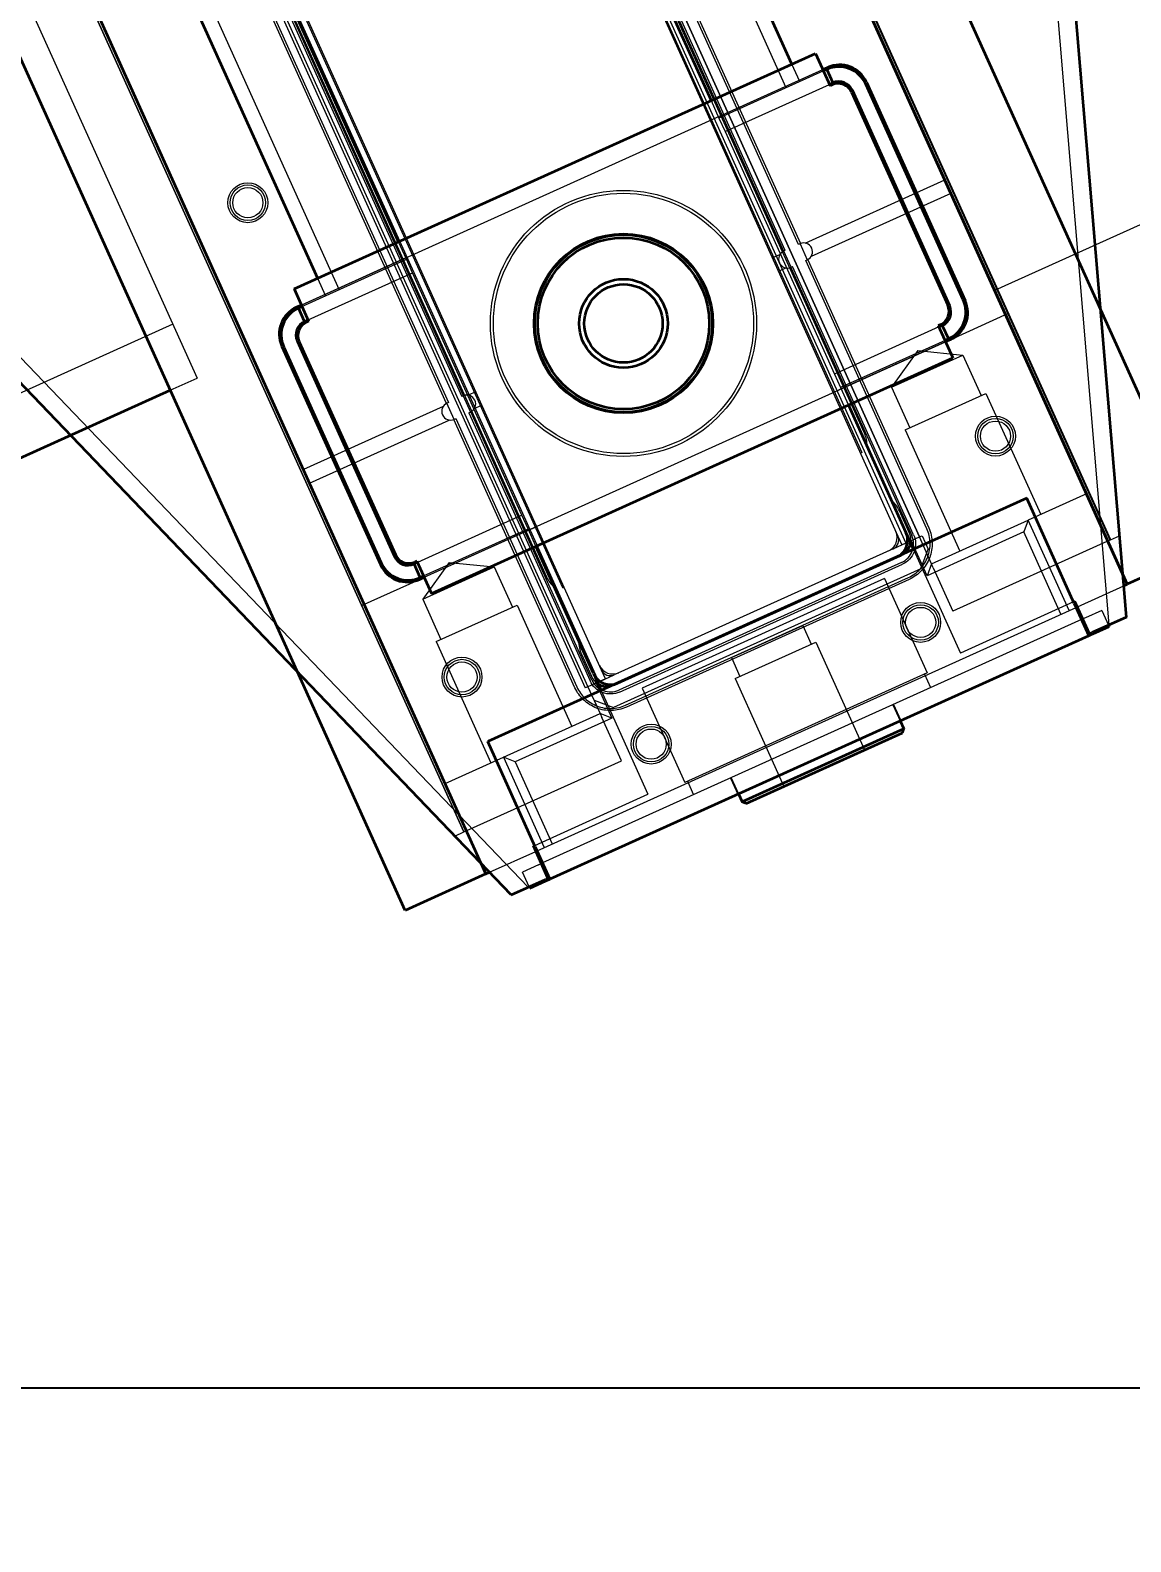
# Model space of a CAD drawing. Header units: millimetres. Extents: x -4562 to 17216, y -5211 to 6025.
# Drawn here: x 5265 to 5637, y -52 to 459 of the extents above; entities that cross this region are included whole.
import ezdxf
from ezdxf.lldxf.tags import DXFTag

# ---------------------------------------------------------------- set-up
doc = ezdxf.new("R2010")
doc.units = ezdxf.units.MM
doc.layers.add('D', color=6, linetype='HIDDEN')
doc.layers.add('Hidden Edges(ISO)', color=136, linetype='DASHED', lineweight=9)
doc.layers.add('Visible Edges(ISO)', color=7, linetype='Continuous', lineweight=35)
doc.styles.add('s', font='romans.shx', dxfattribs={"width": 0.75, "oblique": 10, "bigfont": 'whgtxt.shx'})
doc.styles.get("Standard").update_dxf_attribs({"font": 'txt.shx', "bigfont": 'whgtxt.shx'})
tags = doc.linetypes.add('DASHED', pattern=[0.75, 0.5, -0.25]).pattern_tags.tags
tags[6:7] = [DXFTag(74, 4), DXFTag(75, 0), DXFTag(340, '0'), DXFTag(46, 1.0), DXFTag(50, 0.0), DXFTag(44, 0.0), DXFTag(45, 0.0)]
tags[4:5] = [DXFTag(74, 4), DXFTag(75, 0), DXFTag(340, '0'), DXFTag(46, 1.0), DXFTag(50, 0.0), DXFTag(44, 0.0), DXFTag(45, 0.0)]
tags = doc.linetypes.add('HIDDEN', pattern=[3, 2, -1]).pattern_tags.tags
tags[6:7] = [DXFTag(74, 4), DXFTag(75, 0), DXFTag(340, '0'), DXFTag(46, 1.0), DXFTag(50, 0.0), DXFTag(44, 0.0), DXFTag(45, 0.0)]
tags[4:5] = [DXFTag(74, 4), DXFTag(75, 0), DXFTag(340, '0'), DXFTag(46, 1.0), DXFTag(50, 0.0), DXFTag(44, 0.0), DXFTag(45, 0.0)]
doc.dimstyles.new('AM_ISO$2', dxfattribs={"dimtxt": 3, "dimasz": 2.5, "dimexe": 1, "dimexo": 1, "dimgap": 1, "dimtad": 1, "dimdsep": 46, "dimtxsty": 's', "dimcen": 0, "dimclrd": 4, "dimclre": 4, "dimclrt": 3, "dimazin": 2, "dimtp": 0.1, "dimtm": 0.1, "dimtfac": 0.71, "dimtmove": 0, "dimatfit": 3, "dimfxl": 1, "dimlwd": 25, "dimlwe": 25, "dimarcsym": 0})
doc.dimstyles.new('ISO-25', dxfattribs={"dimscale": 30, "dimtxt": 2.5, "dimasz": 2.5, "dimexe": 1.25, "dimexo": 0.625, "dimtad": 1, "dimtoh": 1, "dimrnd": 0.005, "dimtxsty": 'Standard', "dimcen": 0, "dimazin": 2, "dimtfac": 1, "dimtmove": 0, "dimatfit": 3, "dimfxl": 1, "dimarcsym": 0})

# ---------------------------------------------------------------- blocks, each defined once
blk = doc.blocks.new('*D145')
at = {"color": 0, "lineweight": -2}
for p, q in [((12836.03, 4142.8), (13614.6, 2418.46)), ((13530.81, 2421.78), (4553.49, -1631.64)), ((3722, 27.66), (4500.56, -1696.68))]:
    blk.add_line(p, q, dxfattribs=at)
at = {"color": 0}
for points in [[(13525.67, 2433.17), (13535.95, 2410.38), (13599.17, 2452.64)], [(4548.34, -1620.25), (4558.63, -1643.03), (4485.13, -1662.5)]]:
    blk.add_solid(points, dxfattribs=at)
at = {"layer": 'Defpoints', "color": 0}
for p in [(12828.31, 4159.89), (3714.28, 44.75), (4485.13, -1662.5)]:
    blk.add_point(p, dxfattribs=at)
at = {"color": 0, "insert": (9019, 446.33), "char_height": 75, "attachment_point": 5, "rotation": 24.3}
blk.add_mtext('10000', dxfattribs=at)
blk = doc.blocks.new('*D146')
at = {"color": 0, "lineweight": -2}
for p, q in [((13099.51, 3496.46), (13750.9, 1735.52)), ((13667.55, 1744.67), (4429.51, -1672.59)), ((3720.78, 27.16), (4372.17, -1733.78))]:
    blk.add_line(p, q, dxfattribs=at)
at = {"color": 0}
for points in [[(13663.21, 1756.39), (13671.89, 1732.95), (13737.89, 1770.69)], [(4425.17, -1660.86), (4433.84, -1684.31), (4359.16, -1698.61)]]:
    blk.add_solid(points, dxfattribs=at)
at = {"layer": 'Defpoints', "color": 0}
for p in [(13093.01, 3514.04), (3714.28, 44.75), (4359.16, -1698.61)]:
    blk.add_point(p, dxfattribs=at)
at = {"color": 0, "insert": (9026.84, 94.66), "char_height": 75, "attachment_point": 5, "rotation": 20.3}
blk.add_mtext('9999,83', dxfattribs=at)
blk = doc.blocks.new('*D147')
at = {"color": 0, "lineweight": -2}
for p, q in [((12510.01, 4802.05), (11851.35, 6025.31)), ((3130.55, 1287.05), (11803.1, 5956.74)), ((3705.39, 61.25), (3046.73, 1284.51))]:
    blk.add_line(p, q, dxfattribs=at)
at = {"color": 0}
for points in [[(11797.17, 5967.74), (11809.02, 5945.73), (11869.13, 5992.29)], [(3124.62, 1298.06), (3136.47, 1276.05), (3064.51, 1251.49)]]:
    blk.add_solid(points, dxfattribs=at)
at = {"layer": 'Defpoints', "color": 0}
for p in [(11869.13, 5992.29), (12518.9, 4785.54), (3714.28, 44.75)]:
    blk.add_point(p, dxfattribs=at)
at = {"color": 0, "insert": (7437.19, 3676.92), "char_height": 75, "attachment_point": 5, "rotation": 28.3}
blk.add_mtext('9999,83', dxfattribs=at)
blk = doc.blocks.new('*D151')
at = {"color": 0, "lineweight": -2}
blk.add_line((2555.79, 925.77), (2389.8, 481.81), dxfattribs=at)
blk.add_arc((2209.66, 0), 551.88, 7.7924, 61.7076, dxfattribs=at)
at = {"color": 0}
for points in [[(2466.07, 474.57), (2476.4, 497.34), (2402.93, 516.93)], [(2768.92, 75.68), (2743.97, 73.98), (2761.54, 0)]]:
    blk.add_solid(points, dxfattribs=at)
at = {"layer": 'Defpoints', "color": 0}
for p in [(2584.07, 1001.43), (2562.35, 943.33), (2717.04, 217.12), (0, 0), (6816.08, 0)]:
    blk.add_point(p, dxfattribs=at)
at = {"color": 0, "insert": (2714.46, 350.2), "char_height": 75, "attachment_point": 5, "rotation": 304.75}
blk.add_mtext('69,5°', dxfattribs=at)
blk = doc.blocks.new('*D153')
at = {"layer": 'D', "color": 4, "lineweight": 25}
blk.add_line((13177.46, 3545.28), (13817.51, 3782.05), dxfattribs=at)
blk.add_arc((3714.28, 44.75), 10737.31, 20.766913, 23.833087, dxfattribs=at)
at = {"layer": 'D', "color": 4}
for points in [[(13522.67, 4377.46), (13549.3, 4389.36), (13500.3, 4463.3)], [(13767.65, 3856.96), (13740.34, 3846.73), (13784.69, 3769.9)]]:
    blk.add_solid(points, dxfattribs=at)
at = {"layer": 'Defpoints', "color": 0}
for p in [(14488.24, 4909.38), (13695.28, 4003.22), (13144.63, 3533.14), (603.05, -1106.13), (-1447.72, -2285.99)]:
    blk.add_point(p, dxfattribs=at)
at = {"layer": 'D', "color": 3, "insert": (13729.5, 4152.29), "char_height": 105, "attachment_point": 5, "rotation": 292.3, "style": 's'}
blk.add_mtext('4°', dxfattribs=at)
blk = doc.blocks.new('*D154')
at = {"layer": 'D', "color": 4, "lineweight": 25}
blk.add_line((12597.98, 4828.13), (13199.26, 5151.88), dxfattribs=at)
blk.add_arc((3714.28, 44.75), 10737.55, 24.766903, 27.833097, dxfattribs=at)
at = {"layer": 'D', "color": 4}
for points in [[(13196.75, 5051.22), (13222.49, 5064.94), (13168.45, 5135.29)], [(13477.45, 4549.06), (13450.92, 4536.95), (13500.52, 4463.4)]]:
    blk.add_solid(points, dxfattribs=at)
at = {"layer": 'Defpoints', "color": 0}
for p in [(14488.24, 4909.38), (12567.16, 4811.53), (13395.05, 4689.92), (-1447.72, -2285.99), (-1128.19, -2562.65)]:
    blk.add_point(p, dxfattribs=at)
at = {"layer": 'D', "color": 3, "insert": (13418.79, 4841.01), "char_height": 105, "attachment_point": 5, "rotation": 296.3, "style": 's'}
blk.add_mtext('4°', dxfattribs=at)
blk = doc.blocks.new('A$C1A464BB4')
at = {"layer": 'Hidden Edges(ISO)', "ltscale": 7.111162}
blk.add_line((500, 109), (0, 109), dxfattribs=at)
at = {"layer": 'Visible Edges(ISO)'}
for p, q in [((0, 0), (0, 1168)), ((0, 1168), (0, 0)), ((30, 0), (30, 1168)), ((30, 0), (0, 0))]:
    blk.add_line(p, q, dxfattribs=at)
blk = doc.blocks.new('A$C424A0E04')
blk.add_line((328.5, 30.5), (328.5, 229.5))
at = {"layer": 'Hidden Edges(ISO)', "ltscale": 7.208997}
for p, q in [((89.5, 1210.83), (89.5, 18.17)), ((327.5, 18.17), (327.5, 1210.83))]:
    blk.add_line(p, q, dxfattribs=at)
at = {"layer": 'Hidden Edges(ISO)', "ltscale": 7.272989}
for p, q in [((146, 1171), (146, 58)), ((147, 1171), (147, 58)), ((151, 58), (151, 1171)), ((265, 1171), (265, 58)), ((270, 1171), (270, 58)), ((270, 58), (270, 1171))]:
    blk.add_line(p, q, dxfattribs=at)
at = {"layer": 'Hidden Edges(ISO)', "ltscale": 7.230514}
for p, q in [((153.5, 61.25), (153.5, 1167.75)), ((263.5, 1167.75), (263.5, 61.25))]:
    blk.add_line(p, q, dxfattribs=at)
at = {"layer": 'Hidden Edges(ISO)', "ltscale": 7.21594}
for p, q in [((153, 92), (153, 1137)), ((264, 1137), (264, 92))]:
    blk.add_line(p, q, dxfattribs=at)
at = {"layer": 'Hidden Edges(ISO)', "ltscale": 7.351392}
for p, q in [((149.5, 1131.39), (149.5, 97.61)), ((267.5, 97.61), (267.5, 1131.39))]:
    blk.add_line(p, q, dxfattribs=at)
at = {"layer": 'Hidden Edges(ISO)', "ltscale": 7.245388}
for p, q in [((142.85, 165), (142.85, 1064)), ((149.15, 165), (149.15, 1064)), ((267.85, 1064), (267.85, 165)), ((274.15, 1064), (274.15, 165))]:
    blk.add_line(p, q, dxfattribs=at)
at = {"layer": 'Hidden Edges(ISO)', "ltscale": 7.245326}
for p, q in [((143.55, 1064), (143.55, 165)), ((148.45, 1064), (148.45, 165)), ((268.55, 165), (268.55, 1064)), ((273.45, 165), (273.45, 1064))]:
    blk.add_line(p, q, dxfattribs=at)
at = {"layer": 'Hidden Edges(ISO)', "ltscale": 7.154882}
for p, q in [((125.5, 1014), (125.5, 215)), ((291.5, 215), (291.5, 1014))]:
    blk.add_line(p, q, dxfattribs=at)
at = {"layer": 'Hidden Edges(ISO)', "ltscale": 7.303076}
blk.add_line((88.5, 30.5), (88.5, 369.5), dxfattribs=at)
at = {"layer": 'Hidden Edges(ISO)', "ltscale": 7.297021}
blk.add_line((88.5, 369), (88.5, 30.5), dxfattribs=at)
at = {"layer": 'Hidden Edges(ISO)', "ltscale": 7.553934}
for p, q in [((100.71, 4.5), (6.84, 269.56)), ((316.29, 4.5), (410.16, 269.56))]:
    blk.add_line(p, q, dxfattribs=at)
at = {"layer": 'Hidden Edges(ISO)', "ltscale": 0.619691}
for p, q in [((120.5, 221.51), (120.5, 215)), ((150.5, 215), (150.5, 221.51)), ((266.5, 221.51), (266.5, 215)), ((296.5, 215), (296.5, 221.51))]:
    blk.add_line(p, q, dxfattribs=at)
at = {"layer": 'Hidden Edges(ISO)', "ltscale": 7.797389}
for p, q in [((111.75, 215.51), (305.25, 215.51)), ((111.75, 114.51), (305.25, 114.51))]:
    blk.add_line(p, q, dxfattribs=at)
at = {"layer": 'Hidden Edges(ISO)', "ltscale": 3.688465}
for p, q in [((150.5, 215.5), (111.75, 215.5)), ((111.75, 215), (150.5, 215)), ((266.5, 215.5), (305.25, 215.5)), ((305.25, 215), (266.5, 215)), ((111.75, 210), (150.5, 210)), ((266.5, 210), (305.25, 210)), ((150.5, 120), (111.75, 120)), ((305.25, 120), (266.5, 120)), ((111.75, 115), (150.5, 115)), ((111.75, 114.5), (150.5, 114.5)), ((305.25, 115), (266.5, 115)), ((305.25, 114.5), (266.5, 114.5))]:
    blk.add_line(p, q, dxfattribs=at)
at = {"layer": 'Hidden Edges(ISO)', "ltscale": 0.475844}
for p, q in [((150.5, 210), (150.5, 215)), ((266.5, 215), (266.5, 210)), ((150.5, 115), (150.5, 120)), ((266.5, 120), (266.5, 115)), ((271, 58), (271, 53)), ((164.5, 15), (164.5, 10)), ((252.5, 15), (252.5, 10))]:
    blk.add_line(p, q, dxfattribs=at)
at = {"layer": 'Hidden Edges(ISO)', "ltscale": 7.253385}
for p, q in [((150.5, 120), (150.5, 210)), ((266.5, 210), (266.5, 120))]:
    blk.add_line(p, q, dxfattribs=at)
at = {"layer": 'Hidden Edges(ISO)', "ltscale": 6.267128}
for p, q in [((141.34, 164.5), (89.5, 164.5)), ((275.66, 164.5), (327.5, 164.5)), ((89.5, 159.5), (141.34, 159.5)), ((327.5, 159.5), (275.66, 159.5))]:
    blk.add_line(p, q, dxfattribs=at)
at = {"layer": 'Hidden Edges(ISO)', "ltscale": 0.571021}
for p, q in [((142.98, 159), (142.98, 165)), ((149.02, 165), (149.02, 159)), ((267.98, 159), (267.98, 165)), ((274.02, 165), (274.02, 159))]:
    blk.add_line(p, q, dxfattribs=at)
at = {"layer": 'Hidden Edges(ISO)', "ltscale": 0.11741}
for p, q in [((143.32, 165), (143, 165)), ((149, 165), (148.68, 165)), ((268.32, 165), (268, 165)), ((274, 165), (273.68, 165)), ((143, 159), (143.32, 159)), ((148.68, 159), (149, 159)), ((268, 159), (268.32, 159)), ((273.68, 159), (274, 159))]:
    blk.add_line(p, q, dxfattribs=at)
at = {"layer": 'Hidden Edges(ISO)', "ltscale": 0.053297}
for p, q in [((143.52, 165), (143.32, 165)), ((148.68, 165), (148.48, 165)), ((268.52, 165), (268.32, 165)), ((273.68, 165), (273.48, 165)), ((143.32, 159), (143.52, 159)), ((148.48, 159), (148.68, 159)), ((268.32, 159), (268.52, 159)), ((273.48, 159), (273.68, 159))]:
    blk.add_line(p, q, dxfattribs=at)
at = {"layer": 'Hidden Edges(ISO)', "ltscale": 0.013149}
for p, q in [((143.52, 165), (143.55, 165)), ((148.45, 165), (148.48, 165)), ((268.52, 165), (268.55, 165)), ((273.45, 165), (273.48, 165)), ((143.55, 159), (143.52, 159)), ((148.48, 159), (148.45, 159)), ((268.55, 159), (268.52, 159)), ((273.48, 159), (273.45, 159))]:
    blk.add_line(p, q, dxfattribs=at)
at = {"layer": 'Hidden Edges(ISO)', "ltscale": 0.270397}
for p, q in [((153.5, 164.5), (150.66, 164.5)), ((263.5, 164.5), (266.34, 164.5)), ((150.66, 159.5), (153.5, 159.5)), ((266.34, 159.5), (263.5, 159.5))]:
    blk.add_line(p, q, dxfattribs=at)
at = {"layer": 'Hidden Edges(ISO)', "ltscale": 8.019329}
for p, q in [((142.85, 59.5), (142.85, 159)), ((149.15, 59.5), (149.15, 159)), ((267.85, 159), (267.85, 59.5)), ((274.15, 159), (274.15, 59.5))]:
    blk.add_line(p, q, dxfattribs=at)
at = {"layer": 'Hidden Edges(ISO)', "ltscale": 8.01902}
for p, q in [((143.55, 159), (143.55, 59.5)), ((148.45, 159), (148.45, 59.5)), ((268.55, 59.5), (268.55, 159)), ((273.45, 59.5), (273.45, 159))]:
    blk.add_line(p, q, dxfattribs=at)
at = {"layer": 'Hidden Edges(ISO)', "ltscale": 2.046459}
for p, q in [((88.5, 114.5), (110, 114.5)), ((328.5, 114.5), (307, 114.5))]:
    blk.add_line(p, q, dxfattribs=at)
at = {"layer": 'Hidden Edges(ISO)', "ltscale": 1.456268}
for p, q in [((121.5, 115.65), (108.25, 108)), ((121.5, 115.65), (134.75, 108)), ((295.5, 115.65), (282.25, 108)), ((295.5, 115.65), (308.75, 108))]:
    blk.add_line(p, q, dxfattribs=at)
at = {"layer": 'Hidden Edges(ISO)', "ltscale": 0.617563}
for p, q in [((150.5, 108.51), (150.5, 115)), ((266.5, 115), (266.5, 108.51))]:
    blk.add_line(p, q, dxfattribs=at)
at = {"layer": 'Hidden Edges(ISO)', "ltscale": 0.237872}
for p, q in [((150.5, 114.5), (153, 114.5)), ((266.5, 114.5), (264, 114.5))]:
    blk.add_line(p, q, dxfattribs=at)
at = {"layer": 'Hidden Edges(ISO)', "ltscale": 3.962238}
for p, q in [((108.25, 108), (134.75, 108)), ((282.25, 108), (308.75, 108)), ((195.25, 47), (221.75, 47))]:
    blk.add_line(p, q, dxfattribs=at)
at = {"layer": 'Hidden Edges(ISO)', "ltscale": 1.427732}
for p, q in [((108.25, 108), (108.25, 93)), ((134.75, 108), (134.75, 93)), ((282.25, 108), (282.25, 93)), ((308.75, 108), (308.75, 93))]:
    blk.add_line(p, q, dxfattribs=at)
at = {"layer": 'Hidden Edges(ISO)', "ltscale": 5.696795}
for p, q in [((106.5, 93), (136.5, 93)), ((280.5, 93), (310.5, 93)), ((193.5, 40), (223.5, 40))]:
    blk.add_line(p, q, dxfattribs=at)
at = {"layer": 'Hidden Edges(ISO)', "ltscale": 5.440039}
for p, q in [((106.5, 93), (106.5, 48)), ((136.5, 93), (136.5, 48)), ((280.5, 93), (280.5, 48)), ((310.5, 93), (310.5, 48))]:
    blk.add_line(p, q, dxfattribs=at)
at = {"layer": 'Hidden Edges(ISO)', "ltscale": 0.047494}
for p, q in [((153, 92), (153.5, 92)), ((264, 92), (263.5, 92))]:
    blk.add_line(p, q, dxfattribs=at)
at = {"layer": 'Hidden Edges(ISO)', "ltscale": 0.774841}
for p, q in [((149.5, 68.89), (149.5, 60.75)), ((267.5, 60.75), (267.5, 68.89))]:
    blk.add_line(p, q, dxfattribs=at)
at = {"layer": 'Hidden Edges(ISO)', "ltscale": 0.095089}
for p, q in [((147, 58), (146, 58)), ((270, 58), (271, 58)), ((107, 10), (108, 10)), ((310, 10), (309, 10))]:
    blk.add_line(p, q, dxfattribs=at)
at = {"layer": 'Hidden Edges(ISO)', "ltscale": 0.951788}
for p, q in [((147, 58), (147, 48)), ((270, 48), (270, 58))]:
    blk.add_line(p, q, dxfattribs=at)
at = {"layer": 'Hidden Edges(ISO)', "ltscale": 0.618627}
for p, q in [((153.5, 58), (147, 58)), ((263.5, 58), (270, 58))]:
    blk.add_line(p, q, dxfattribs=at)
at = {"layer": 'Hidden Edges(ISO)', "ltscale": 0.642424}
for p, q in [((150, 58), (156.75, 58)), ((260.25, 58), (267, 58))]:
    blk.add_line(p, q, dxfattribs=at)
at = {"layer": 'Hidden Edges(ISO)', "ltscale": 1.237354}
for p, q in [((150, 58), (150, 45)), ((267, 45), (267, 58))]:
    blk.add_line(p, q, dxfattribs=at)
at = {"layer": 'Hidden Edges(ISO)', "ltscale": 0.309264}
for p, q in [((153.5, 58), (153.5, 61.25)), ((263.5, 61.25), (263.5, 58))]:
    blk.add_line(p, q, dxfattribs=at)
at = {"layer": 'Hidden Edges(ISO)', "ltscale": 6.256044}
for p, q in [((208.5, 58), (156.75, 58)), ((260.25, 58), (208.5, 58))]:
    blk.add_line(p, q, dxfattribs=at)
at = {"layer": 'Hidden Edges(ISO)', "ltscale": 0.672986}
for p, q in [((147, 53), (152, 48)), ((266, 48), (271, 53))]:
    blk.add_line(p, q, dxfattribs=at)
at = {"layer": 'Hidden Edges(ISO)', "ltscale": 3.664668}
for p, q in [((150.5, 55), (150.5, 16.5)), ((266.5, 55), (266.5, 16.5))]:
    blk.add_line(p, q, dxfattribs=at)
at = {"layer": 'Hidden Edges(ISO)', "ltscale": 6.407156}
blk.add_line((155.5, 54.75), (261.5, 54.75), dxfattribs=at)
at = {"layer": 'Hidden Edges(ISO)', "ltscale": 6.346712}
for p, q in [((261, 52.65), (156, 52.65)), ((156, 51.95), (261, 51.95)), ((156, 47.05), (261, 47.05)), ((261, 46.35), (156, 46.35))]:
    blk.add_line(p, q, dxfattribs=at)
at = {"layer": 'Hidden Edges(ISO)', "ltscale": 2.055978}
for p, q in [((89.5, 48), (111.1, 48)), ((327.5, 48), (305.9, 48))]:
    blk.add_line(p, q, dxfattribs=at)
at = {"layer": 'Hidden Edges(ISO)', "ltscale": 0.494515}
for p, q in [((114.1, 45), (111.1, 48)), ((150, 45), (147, 48)), ((270, 48), (267, 45)), ((305.9, 48), (302.9, 45))]:
    blk.add_line(p, q, dxfattribs=at)
at = {"layer": 'Hidden Edges(ISO)', "ltscale": 3.188724}
for p, q in [((111.1, 48), (111.1, 14.5)), ((305.9, 14.5), (305.9, 48))]:
    blk.add_line(p, q, dxfattribs=at)
at = {"layer": 'Hidden Edges(ISO)', "ltscale": 3.417177}
for p, q in [((111.1, 48), (147, 48)), ((270, 48), (305.9, 48)), ((150, 45), (114.1, 45)), ((302.9, 45), (267, 45))]:
    blk.add_line(p, q, dxfattribs=at)
at = {"layer": 'Hidden Edges(ISO)', "ltscale": 1.120754}
for p, q in [((147, 48), (147, 46.62)), ((270, 46.62), (270, 48))]:
    blk.add_line(p, q, dxfattribs=at)
at = {"layer": 'Hidden Edges(ISO)', "ltscale": 6.650523}
for p, q in [((147, 30.5), (147, 46.62)), ((270, 46.62), (270, 30.5))]:
    blk.add_line(p, q, dxfattribs=at)
at = {"layer": 'Hidden Edges(ISO)', "ltscale": 6.890716}
blk.add_line((266, 48), (152, 48), dxfattribs=at)
at = {"layer": 'Hidden Edges(ISO)', "ltscale": 6.836154}
for p, q in [((253.5, 50), (163.5, 50)), ((253.5, 15), (163.5, 15))]:
    blk.add_line(p, q, dxfattribs=at)
at = {"layer": 'Hidden Edges(ISO)', "ltscale": 3.331507}
for p, q in [((163.5, 50), (163.5, 15)), ((253.5, 50), (253.5, 15))]:
    blk.add_line(p, q, dxfattribs=at)
at = {"layer": 'Hidden Edges(ISO)', "ltscale": 0.666221}
for p, q in [((195.25, 47), (195.25, 40)), ((221.75, 47), (221.75, 40))]:
    blk.add_line(p, q, dxfattribs=at)
at = {"layer": 'Hidden Edges(ISO)', "ltscale": 2.903158}
for p, q in [((114.1, 45), (114.1, 14.5)), ((302.9, 14.5), (302.9, 45))]:
    blk.add_line(p, q, dxfattribs=at)
at = {"layer": 'Hidden Edges(ISO)', "ltscale": 3.807451}
for p, q in [((193.5, 40), (193.5, 0)), ((223.5, 40), (223.5, 0))]:
    blk.add_line(p, q, dxfattribs=at)
at = {"layer": 'Hidden Edges(ISO)', "ltscale": 0.320273}
for p, q in [((85.13, 30.5), (88.5, 30.5)), ((328.5, 30.5), (331.87, 30.5))]:
    blk.add_line(p, q, dxfattribs=at)
at = {"layer": 'Hidden Edges(ISO)', "ltscale": 7.07205}
for p, q in [((88.5, 30.5), (147, 30.5)), ((328.5, 30.5), (270, 30.5))]:
    blk.add_line(p, q, dxfattribs=at)
at = {"layer": 'Hidden Edges(ISO)', "ltscale": 3.997829}
for p, q in [((108.5, 16.5), (150.5, 16.5)), ((308.5, 16.5), (266.5, 16.5))]:
    blk.add_line(p, q, dxfattribs=at)
at = {"layer": 'Hidden Edges(ISO)', "ltscale": 1.637125}
for p, q in [((90.8, 14.5), (108, 14.5)), ((309, 14.5), (326.2, 14.5))]:
    blk.add_line(p, q, dxfattribs=at)
at = {"layer": 'Hidden Edges(ISO)', "ltscale": 6.907986}
for p, q in [((108.5, 14.5), (308.5, 14.5)), ((308.5, 10), (108.5, 10))]:
    blk.add_line(p, q, dxfattribs=at)
at = {"layer": 'Hidden Edges(ISO)', "ltscale": 0.897033}
for p, q in [((107, 10), (101, 10)), ((316, 10), (310, 10))]:
    blk.add_line(p, q, dxfattribs=at)
at = {"layer": 'Hidden Edges(ISO)', "ltscale": 0.523438}
for p, q in [((101, 4.5), (101, 10)), ((316, 10), (316, 4.5))]:
    blk.add_line(p, q, dxfattribs=at)
at = {"layer": 'Hidden Edges(ISO)', "ltscale": 0.571033}
for p, q in [((178.25, 10), (178.25, 4)), ((178.5, 10), (178.5, 4)), ((238.5, 10), (238.5, 4)), ((238.75, 10), (238.75, 4))]:
    blk.add_line(p, q, dxfattribs=at)
at = {"layer": 'Hidden Edges(ISO)', "ltscale": 1.966071, "flags": 128}
for points in [[(156, 46.35), (155.36, 46.36), (154.71, 46.41), (154.07, 46.49), (153.43, 46.6), (152.8, 46.74), (152.18, 46.91), (151.57, 47.12), (150.97, 47.35), (150.38, 47.61), (149.8, 47.9), (149.24, 48.22), (148.7, 48.57), (148.17, 48.93), (147.66, 49.33), (147.17, 49.75), (146.7, 50.2), (146.26, 50.67), (145.84, 51.16), (145.44, 51.67), (145.07, 52.19), (144.72, 52.74), (144.4, 53.3), (144.11, 53.88), (143.85, 54.47), (143.62, 55.07), (143.41, 55.68), (143.24, 56.3), (143.1, 56.93), (142.99, 57.57), (142.91, 58.21), (142.86, 58.86), (142.85, 59.5)], [(274.15, 59.5), (274.14, 58.86), (274.09, 58.21), (274.01, 57.57), (273.9, 56.93), (273.76, 56.3), (273.59, 55.68), (273.38, 55.07), (273.15, 54.47), (272.89, 53.88), (272.6, 53.3), (272.28, 52.74), (271.93, 52.2), (271.57, 51.67), (271.17, 51.16), (270.75, 50.67), (270.3, 50.2), (269.83, 49.76), (269.34, 49.34), (268.83, 48.94), (268.31, 48.57), (267.76, 48.22), (267.2, 47.9), (266.62, 47.61), (266.03, 47.35), (265.43, 47.12), (264.82, 46.91), (264.2, 46.74), (263.57, 46.6), (262.93, 46.49), (262.29, 46.41), (261.64, 46.36), (261, 46.35)]]:
    blk.add_lwpolyline(points, dxfattribs=at)
at = {"layer": 'Hidden Edges(ISO)', "ltscale": 1.861032, "flags": 128}
for points in [[(143.55, 59.5), (143.56, 58.89), (143.61, 58.28), (143.68, 57.67), (143.79, 57.07), (143.92, 56.48), (144.08, 55.89), (144.28, 55.31), (144.5, 54.74), (144.75, 54.18), (145.02, 53.63), (145.32, 53.1), (145.65, 52.59), (146, 52.09), (146.38, 51.61), (146.78, 51.14), (147.2, 50.7), (147.64, 50.28), (148.1, 49.88), (148.58, 49.5), (149.08, 49.15), (149.6, 48.83), (150.13, 48.52), (150.68, 48.25), (151.24, 48), (151.81, 47.78), (152.38, 47.59), (152.97, 47.42), (153.57, 47.29), (154.17, 47.18), (154.78, 47.11), (155.39, 47.06), (156, 47.05)], [(261, 47.05), (261.61, 47.06), (262.22, 47.11), (262.83, 47.18), (263.43, 47.29), (264.02, 47.42), (264.61, 47.58), (265.19, 47.78), (265.76, 48), (266.32, 48.25), (266.87, 48.52), (267.4, 48.82), (267.91, 49.15), (268.41, 49.5), (268.89, 49.88), (269.36, 50.28), (269.8, 50.7), (270.22, 51.14), (270.62, 51.6), (271, 52.08), (271.35, 52.58), (271.67, 53.1), (271.98, 53.63), (272.25, 54.18), (272.5, 54.74), (272.72, 55.31), (272.91, 55.88), (273.08, 56.47), (273.21, 57.07), (273.32, 57.67), (273.39, 58.28), (273.44, 58.89), (273.45, 59.5)]]:
    blk.add_lwpolyline(points, dxfattribs=at)
at = {"layer": 'Hidden Edges(ISO)', "ltscale": 1.128199, "flags": 128}
blk.add_lwpolyline([(156, 51.95), (155.26, 51.99), (154.53, 52.09), (153.81, 52.27), (153.11, 52.53), (152.44, 52.84), (151.81, 53.22), (151.21, 53.66), (150.66, 54.16), (150.17, 54.71), (149.73, 55.31), (149.34, 55.94), (149.02, 56.61), (148.78, 57.31), (148.59, 58.03), (148.48, 58.76), (148.45, 59.5)], dxfattribs=at)
at = {"layer": 'Hidden Edges(ISO)', "ltscale": 1.023198, "flags": 128}
for points in [[(149.15, 59.5), (149.18, 58.83), (149.28, 58.16), (149.45, 57.51), (149.67, 56.88), (149.96, 56.27), (150.31, 55.7), (150.71, 55.16), (151.16, 54.66), (151.66, 54.21), (152.19, 53.81), (152.77, 53.46), (153.38, 53.18), (154.01, 52.95), (154.66, 52.78), (155.33, 52.68), (156, 52.65)], [(261, 52.65), (261.67, 52.68), (262.34, 52.78), (262.99, 52.95), (263.62, 53.17), (264.23, 53.46), (264.8, 53.81), (265.34, 54.21), (265.84, 54.66), (266.29, 55.16), (266.69, 55.69), (267.04, 56.27), (267.32, 56.88), (267.55, 57.51), (267.72, 58.16), (267.82, 58.83), (267.85, 59.5)]]:
    blk.add_lwpolyline(points, dxfattribs=at)
at = {"layer": 'Hidden Edges(ISO)', "ltscale": 1.1282, "flags": 128}
blk.add_lwpolyline([(268.55, 59.5), (268.51, 58.76), (268.41, 58.03), (268.22, 57.31), (267.97, 56.61), (267.66, 55.94), (267.28, 55.31), (266.84, 54.71), (266.34, 54.16), (265.79, 53.67), (265.19, 53.23), (264.56, 52.84), (263.89, 52.52), (263.19, 52.27), (262.47, 52.09), (261.74, 51.98), (261, 51.95)], dxfattribs=at)
at = {"layer": 'Hidden Edges(ISO)', "ltscale": 4.036999}
for centre in [(109.5, 254.5), (109.5, 78.5), (307.5, 78.5), (158.5, 31.5), (258.5, 31.5)]:
    blk.add_circle(centre, 6.75, dxfattribs=at)
at = {"layer": 'Hidden Edges(ISO)', "ltscale": 3.588432}
for centre in [(109.5, 254.5), (109.5, 78.5), (307.5, 78.5), (158.5, 31.5), (258.5, 31.5)]:
    blk.add_circle(centre, 6, dxfattribs=at)
at = {"layer": 'Hidden Edges(ISO)', "ltscale": 3.050153}
for centre in [(109.5, 254.5), (109.5, 78.5), (307.5, 78.5), (158.5, 31.5), (258.5, 31.5)]:
    blk.add_circle(centre, 5.1, dxfattribs=at)
at = {"layer": 'Hidden Edges(ISO)', "ltscale": 7.595727}
blk.add_circle((208.5, 165.01), 45, dxfattribs=at)
at = {"layer": 'Hidden Edges(ISO)', "ltscale": 7.426933}
blk.add_circle((208.5, 165.01), 44, dxfattribs=at)
at = {"layer": 'Hidden Edges(ISO)', "ltscale": 0.893341}
for centre, start, end in [((143, 162), 90.3704, 269.6296), ((149, 162), 270.3704, 89.6296), ((268, 162), 90.3704, 269.6296), ((274, 162), 270.3704, 89.6296)]:
    blk.add_arc(centre, 3, start, end, dxfattribs=at)
at = {"layer": 'Hidden Edges(ISO)', "ltscale": 0.007032}
for centre, start, end in [((143, 162), 90, 90.3704), ((149, 162), 89.6296, 90), ((268, 162), 90, 90.3704), ((143, 162), 269.6296, 270), ((149, 162), 270, 270.3704), ((268, 162), 269.6296, 270), ((274, 162), 270, 270.3704)]:
    blk.add_arc(centre, 3, start, end, dxfattribs=at)
at = {"layer": 'Hidden Edges(ISO)', "ltscale": 0.007031}
blk.add_arc((274, 162), 3, 89.6296, 90, dxfattribs=at)
at = {"layer": 'Hidden Edges(ISO)', "ltscale": 0.429227}
for centre, start, end in [((159.5, 97.61), 180, 205.8419), ((257.5, 97.61), 334.1581, 0), ((159.5, 68.89), 154.1581, 180), ((257.5, 68.89), 0, 25.8419)]:
    blk.add_arc(centre, 10, start, end, dxfattribs=at)
at = {"layer": 'Hidden Edges(ISO)', "ltscale": 0.747511}
for centre, start, end in [((158.5, 63), 180, 270), ((258.5, 63), 270, 0)]:
    blk.add_arc(centre, 5, start, end, dxfattribs=at)
at = {"layer": 'Hidden Edges(ISO)', "ltscale": 0.334404}
for centre, start, end in [((155.5, 60.75), 180, 213.5573), ((261.5, 60.75), 326.4427, 0)]:
    blk.add_arc(centre, 6, start, end, dxfattribs=at)
at = {"layer": 'Hidden Edges(ISO)', "ltscale": 0.485847}
for centre, start, end in [((156.75, 61.25), 180, 270), ((260.25, 61.25), 270, 0)]:
    blk.add_arc(centre, 3.25, start, end, dxfattribs=at)
at = {"layer": 'Hidden Edges(ISO)', "ltscale": 0.16535}
for centre, start, end in [((155.5, 60.75), 253.4022, 270), ((261.5, 60.75), 270, 286.5978)]:
    blk.add_arc(centre, 6, start, end, dxfattribs=at)
at = {"layer": 'Visible Edges(ISO)'}
for p, q in [((120.5, 364.5), (120.5, 221.51)), ((150.5, 221.51), (150.5, 364.5)), ((266.5, 364.5), (266.5, 221.51)), ((296.5, 221.51), (296.5, 364.5)), ((94.34, 4.5), (1.19, 267.56)), ((322.66, 4.5), (415.81, 267.56)), ((111.75, 221.51), (111.75, 209.51)), ((111.75, 221.51), (305.25, 221.51)), ((305.25, 221.51), (305.25, 209.51)), ((111.75, 215.5), (110, 215.5)), ((110.5, 215), (111.75, 215)), ((110.5, 210), (110.5, 215)), ((305.25, 215.5), (307, 215.5)), ((306.5, 215), (305.25, 215)), ((306.5, 215), (306.5, 210)), ((110.5, 210), (111.75, 210)), ((305.25, 210), (306.5, 210)), ((100, 205.5), (100, 124.5)), ((100.5, 205), (100.5, 125)), ((105.5, 205), (105.5, 125)), ((106, 204.51), (106, 125.51)), ((111.75, 209.51), (111, 209.51)), ((306, 209.51), (305.25, 209.51)), ((311, 204.51), (311, 125.51)), ((311.5, 125), (311.5, 205)), ((316.5, 125), (316.5, 205)), ((317, 205.5), (317, 124.5)), ((111.75, 120), (110.5, 120)), ((110.5, 115), (110.5, 120)), ((111.75, 120.51), (111, 120.51)), ((111.75, 120.51), (111.75, 108.51)), ((306, 120.51), (305.25, 120.51)), ((305.25, 120.51), (305.25, 108.51)), ((306.5, 120), (305.25, 120)), ((306.5, 120), (306.5, 115)), ((110, 114.5), (111.75, 114.5)), ((110.5, 115), (111.75, 115)), ((306.5, 115), (305.25, 115)), ((307, 114.5), (305.25, 114.5)), ((111.75, 108.51), (305.25, 108.51)), ((150.5, 61.25), (150.5, 108.51)), ((266.5, 108.51), (266.5, 61.25)), ((150.5, 61.25), (150.5, 55)), ((266.5, 61.25), (266.5, 55)), ((108.5, 16), (108.5, 55)), ((156.75, 55), (108.5, 55)), ((208.5, 55), (156.75, 55)), ((260.25, 55), (208.5, 55)), ((308.5, 55), (260.25, 55)), ((308.5, 16), (308.5, 55)), ((89.5, 18.17), (89.5, 14.5)), ((108, 4.5), (108, 16.5)), ((108, 16.5), (108.5, 16.5)), ((108.5, 16), (108.5, 4)), ((309, 16.5), (308.5, 16.5)), ((308.5, 16), (308.5, 4)), ((309, 4.5), (309, 16.5)), ((327.5, 14.5), (327.5, 18.17)), ((89.5, 14.5), (90.8, 14.5)), ((108, 14.5), (108.5, 14.5)), ((308.5, 14.5), (309, 14.5)), ((326.2, 14.5), (327.5, 14.5)), ((108, 10), (108.5, 10)), ((309, 10), (308.5, 10)), ((94.34, 4.5), (107.07, 4.5)), ((101, 4), (101, 4.5)), ((101, 4), (107, 4)), ((107, 4), (108.5, 4)), ((108, 4.5), (107.07, 4.5)), ((308.5, 4), (108.5, 4)), ((178.5, 4), (178.5, 1)), ((238.5, 1), (178.5, 1)), ((179.5, 0), (178.5, 1)), ((237.5, 0), (238.5, 1)), ((238.5, 4), (238.5, 1)), ((310, 4), (308.5, 4)), ((309, 4.5), (309.93, 4.5)), ((322.66, 4.5), (309.93, 4.5)), ((310, 4), (316, 4)), ((316, 4.5), (316, 4)), ((179.5, 0), (237.5, 0))]:
    blk.add_line(p, q, dxfattribs=at)
for radius in [30.25, 30, 29, 15, 13.25]:
    blk.add_circle((208.5, 165.01), radius, dxfattribs=at)
for centre, radius, start, end in [((110, 205.5), 10, 90, 180), ((110.5, 205), 10, 90, 180), ((306.5, 205), 10, 0, 90), ((307, 205.5), 10, 0, 90), ((110.5, 205), 5, 90, 180), ((306.5, 205), 5, 0, 90), ((111, 204.51), 5, 90, 180), ((306, 204.51), 5, 0, 90), ((110, 124.5), 10, 180, 270), ((110.5, 125), 10, 180, 270), ((110.5, 125), 5, 180, 270), ((111, 125.51), 5, 180, 270), ((306, 125.51), 5, 270, 0), ((306.5, 125), 5, 270, 0), ((306.5, 125), 10, 270, 0), ((307, 124.5), 10, 270, 0), ((156.75, 61.25), 6.25, 180, 270), ((155.5, 60.75), 6, 213.5573, 253.4022), ((260.25, 61.25), 6.25, 270, 0), ((261.5, 60.75), 6, 286.5978, 326.4427)]:
    blk.add_arc(centre, radius, start, end, dxfattribs=at)
blk = doc.blocks.new('A$C06AC67BF')
at = {"layer": 'D'}
blk.add_blockref('A$C424A0E04', (0, 0), dxfattribs=at)
blk = doc.blocks.new('A$C47267728')
at = {"layer": 'Hidden Edges(ISO)', "ltscale": 7.595727}
blk.add_line((185, 393), (185, 193), dxfattribs=at)
at = {"layer": 'Hidden Edges(ISO)', "ltscale": 7.495164}
blk.add_line((185, 213), (30, 213), dxfattribs=at)
at = {"layer": 'Hidden Edges(ISO)', "ltscale": 0.951788}
blk.add_line((175, 193), (185, 193), dxfattribs=at)
at = {"layer": 'Visible Edges(ISO)'}
for p, q in [((175, 0), (175, 1186)), ((205, 0), (205, 1186)), ((40, 193), (175, 193)), ((205, 0), (175, 0))]:
    blk.add_line(p, q, dxfattribs=at)

msp = doc.modelspace()

# ---------------------------------------------------------------- linework, layer by layer
at = {"color": 4}
msp.add_line((0, 0), (6816.078, 0), dxfattribs=at)

# ---------------------------------------------------------------- block references
at = {"rotation": 24.29999999996418}
for name, p in [('A$C1A464BB4', (5636.145, 271.731)), ('A$C06AC67BF', (5343.627, 123.745)), ('A$C47267728', (5232.393, 89.43))]:
    msp.add_blockref(name, p, dxfattribs=at)

# ---------------------------------------------------------------- dimensions: what is measured, and where the dimension line sits
for p1, p2, distance, picture, middle in [((3714.2796, 44.7457), (12518.8993, 4785.5449), 1370.5622, '*D147', (7437.1915, 3676.9241)), ((12828.312, 4159.889), (3714.28, 44.746), 1873.211, '*D145', (9019.001, 446.333)), ((13093.0051, 3514.0416), (3714.2796, 44.7457), 1858.8037, '*D146', (9026.8441, 94.6603))]:
    dim = msp.add_aligned_dim(p1=p1, p2=p2, distance=distance, dimstyle='ISO-25')
    dim.commit()
    dim.dimension.update_dxf_attribs({"geometry": picture, "text_midpoint": middle})
dim = msp.add_angular_dim_2l(base=(2717.04, 217.115), line1=((0, 0), (6816.078, 0)), line2=((2584.075, 1001.426), (2562.353, 943.328)), dimstyle='ISO-25')
dim.commit()
dim.dimension.update_dxf_attribs({"geometry": '*D151', "text_midpoint": (2714.464, 350.197)})
at = {"layer": 'D'}
for base, line1, line2, picture, middle in [((13395.05, 4689.92), ((-1128.187, -2562.654), (12567.164, 4811.533)), ((14488.242, 4909.376), (-1447.72, -2285.987)), '*D154', (13418.789, 4841.013)), ((13695.28, 4003.222), ((14488.242, 4909.376), (-1447.72, -2285.987)), ((603.047, -1106.134), (13144.634, 3533.14)), '*D153', (13729.503, 4152.288))]:
    dim = msp.add_angular_dim_2l(base=base, line1=line1, line2=line2, dimstyle='AM_ISO$2', override={"dimscale": 35, "dimarcsym": 1}, dxfattribs=at)
    dim.commit()
    dim.dimension.update_dxf_attribs({"geometry": picture, "text_midpoint": middle})

doc.saveas('drawing.dxf')
